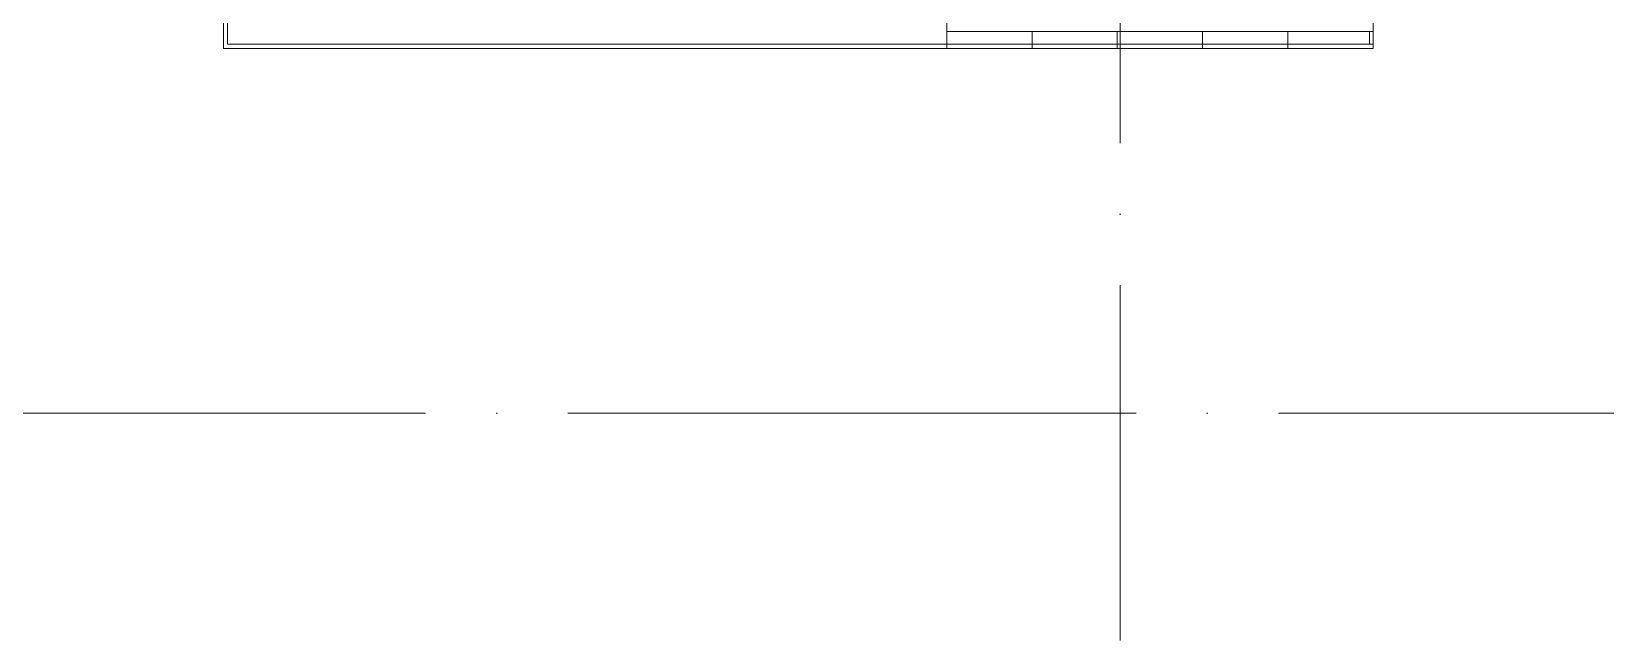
# Model space of a CAD drawing. Header units: millimetres. Extents: x -259793 to 1187961, y -549744 to 43070.
# Drawn here: x -50336 to -44798, y 10956 to 13099 of the extents above; entities that cross this region are included whole.
import ezdxf

# ---------------------------------------------------------------- set-up
doc = ezdxf.new("R2010")
doc.units = ezdxf.units.MM
doc.linetypes.add('ADSK_Линия сетки', pattern=[25, 20, -2.5, 0, -2.5])
for name, color, linetype, lineweight in [('Лестницы', 252, 'Continuous', 9), ('Ограждение', 252, 'Continuous', 9), ('Оси', 252, 'Continuous', 9), ('Стены наружные', 7, 'Continuous', 18)]:
    doc.layers.add(name, color=color, linetype=linetype, lineweight=lineweight)

# ---------------------------------------------------------------- blocks, each defined once
blk = doc.blocks.new('1 этаж')
at = {"layer": 'Лестницы', "color": 251, "true_color": 0x636466}
for p, q in [((-49645.8, 14739.3), (-49645.8, 13054.3)), ((-47115.8, 13054.3), (-47115.8, 13099.3)), ((-47115.8, 13054.3), (-47115.8, 13099.3)), ((-46815.8, 13054.3), (-46815.8, 13099.3)), ((-46815.8, 13054.3), (-46815.8, 13099.3)), ((-46515.8, 13054.3), (-46515.8, 13099.3)), ((-46515.8, 13054.3), (-46515.8, 13099.3)), ((-46215.8, 13054.3), (-46215.8, 13099.3)), ((-46215.8, 13054.3), (-46215.8, 13099.3)), ((-45915.8, 13054.3), (-45915.8, 13099.3)), ((-45915.8, 13054.3), (-45915.8, 13099.3)), ((-49645.8, 13054.3), (-47115.8, 13054.3)), ((-46815.8, 13054.3), (-47115.8, 13054.3)), ((-46515.8, 13054.3), (-46815.8, 13054.3)), ((-46215.8, 13054.3), (-46515.8, 13054.3)), ((-45915.8, 13054.3), (-46215.8, 13054.3)), ((-45628.8, 13054.3), (-45915.8, 13054.3))]:
    blk.add_line(p, q, dxfattribs=at)
at = {"layer": 'Ограждение', "color": 251, "true_color": 0x636466}
for p, q in [((-47115.8, 13099.3), (-47115.8, 13149.3)), ((-45615.8, 13149.3), (-45615.8, 13099.3)), ((-45615.8, 13099.3), (-47115.8, 13099.3))]:
    blk.add_line(p, q, dxfattribs=at)
at = {"layer": 'Оси', "color": 251, "linetype": 'ADSK_Линия сетки', "ltscale": 100, "true_color": 0x636466}
for p, q in [((-46505.8, 32206.9), (-46505.8, 10956.3)), ((-26448.4, 11756.3), (-72528.1, 11756.3))]:
    blk.add_line(p, q, dxfattribs=at)
at = {"layer": 'Стены наружные', "color": 251, "true_color": 0x636466}
for p, q in [((-49660.8, 13039.3), (-49660.8, 14739.3)), ((-49645.8, 14739.3), (-49645.8, 13054.3)), ((-45628.8, 13054.3), (-45628.8, 13099.3)), ((-45615.8, 13099.3), (-45615.8, 13039.3)), ((-45615.8, 13039.3), (-49660.8, 13039.3)), ((-49645.8, 13054.3), (-45615.8, 13054.3)), ((-47115.8, 13039.3), (-47115.8, 13054.3)), ((-46815.8, 13054.3), (-46815.8, 13039.3)), ((-46515.8, 13054.3), (-46515.8, 13039.3)), ((-46215.8, 13054.3), (-46215.8, 13039.3)), ((-45915.8, 13039.3), (-45915.8, 13054.3))]:
    blk.add_line(p, q, dxfattribs=at)

msp = doc.modelspace()

# ---------------------------------------------------------------- block references
msp.add_blockref('1 этаж', (0, 0))

doc.saveas('drawing.dxf')
